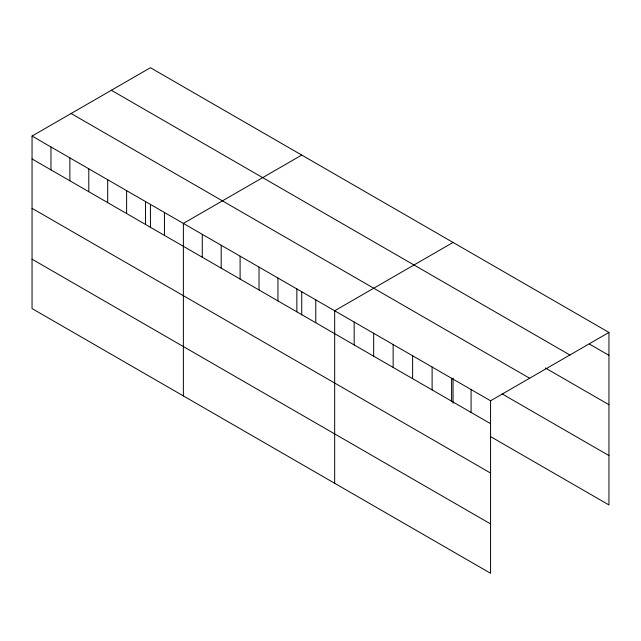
<?xml version="1.0" encoding="UTF-8"?>
<svg xmlns="http://www.w3.org/2000/svg" width="641" height="641" viewBox="0 0 641 641"><rect width="100%" height="100%" fill="white"/><g stroke="black" fill="none" stroke-linecap="round" stroke-linejoin="round"><path stroke-width="0.96" d="M32.05 136.052L490.573 400.785L490.573 573.286L32.05 308.561L32.05 136.052L150.427 67.714L608.95 332.439L608.95 504.948L490.333 436.465M301.735 155.074L183.366 223.413L183.366 395.922M453.051 242.434L334.674 310.773L334.674 483.282M490.573 400.785L608.95 332.439M589.464 344.081L608.95 355.33M111.358 90.269L569.889 354.994M545.403 368.014L608.95 404.703M71.111 113.505L529.642 378.23M502.191 393.935L608.95 455.575M32.05 158.952L490.573 423.677M32.05 208.317L490.573 473.05M32.05 259.188L490.573 523.913M471.087 389.528L471.087 412.427M453.051 378.15L453.051 403.325M451.601 378.278L451.601 401.178M432.114 367.029L432.114 389.92M412.628 355.779L412.628 378.671M393.141 344.529L393.141 367.421M373.655 333.28L373.655 356.172M354.169 322.022L354.169 344.922M315.765 299.852L315.765 322.752M301.735 291.759L301.735 314.995M296.847 288.931L296.847 311.83M277.938 278.018L277.938 300.909M259.02 267.097L259.02 289.988M240.103 256.176L240.103 279.067M221.193 245.255L221.193 268.146M202.276 234.334L202.276 257.225M164.449 212.492L164.449 235.391M150.427 204.399L150.427 227.635M145.539 201.57L145.539 224.47M126.622 190.657L126.622 213.549M107.704 179.736L107.704 202.628M88.795 168.815L88.795 191.707M69.877 157.894L69.877 180.786M50.968 146.973L50.968 169.865"/></g></svg>
